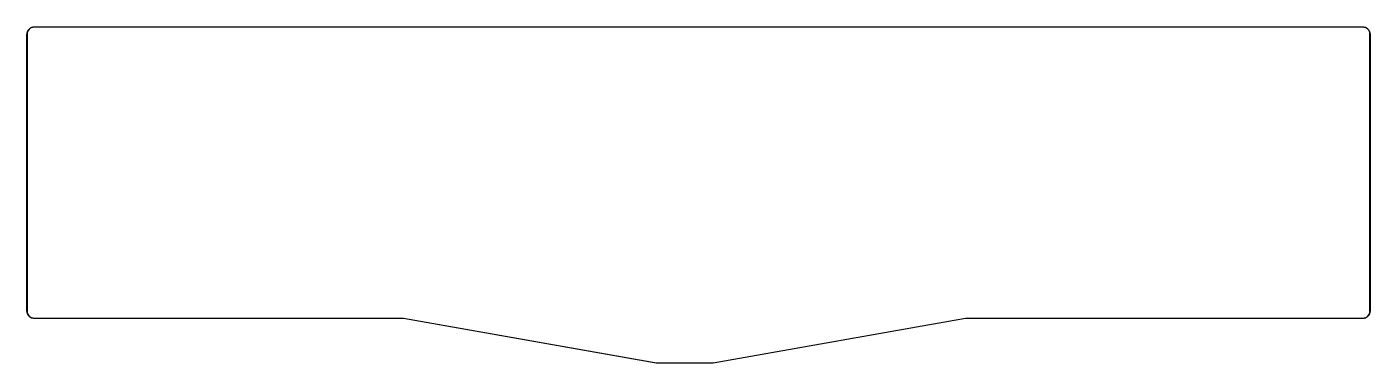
# Model space of a CAD drawing. Extents: x -0.4 to 17.3, y -4 to 0.5.
import ezdxf

# ---------------------------------------------------------------- set-up
doc = ezdxf.new("R2010")
doc.units = 0
doc.header["$MEASUREMENT"] = 0
doc.layers.add('BLACK', color=7, linetype='CONTINUOUS')

msp = doc.modelspace()

# ---------------------------------------------------------------- linework, layer by layer
at = {"layer": 'BLACK', "linetype": 'CONTINUOUS'}
for p, q in [((-0.375984, 0.369048), (-0.37598, 0.369095)), ((-0.375984, -3.27549), (-0.375984, 0.369048)), ((-0.37598, 0.369096), (-0.374085, 0.388422)), ((-0.37598, 0.369095), (-0.37598, 0.369096)), ((-0.374085, 0.388422), (-0.374083, 0.388436)), ((-0.374083, 0.388436), (-0.374064, 0.388524)), ((-0.374064, 0.388524), (-0.374047, 0.388611)), ((-0.374047, 0.388611), (-0.368435, 0.407201)), ((-0.372135, 0.388134), (-0.374016, 0.368952)), ((-0.374016, 0.368952), (-0.374016, -3.2755)), ((-0.366578, 0.40654), (-0.372135, 0.388134)), ((-0.368435, 0.407201), (-0.368431, 0.407214)), ((-0.368431, 0.407214), (-0.368395, 0.407296)), ((-0.368395, 0.407296), (-0.368361, 0.407379)), ((-0.368361, 0.407379), (-0.359245, 0.424525)), ((-0.357552, 0.423515), (-0.366578, 0.40654)), ((-0.359245, 0.424525), (-0.359238, 0.424537)), ((-0.359238, 0.424537), (-0.359188, 0.42461)), ((-0.359188, 0.42461), (-0.359138, 0.424685)), ((-0.359138, 0.424685), (-0.346865, 0.439733)), ((-0.345401, 0.438414), (-0.357552, 0.423515)), ((-0.346865, 0.439733), (-0.346856, 0.439744)), ((-0.346856, 0.439744), (-0.346792, 0.439807)), ((-0.346792, 0.439807), (-0.34673, 0.439869)), ((-0.34673, 0.439869), (-0.331767, 0.452247)), ((-0.330587, 0.450669), (-0.345401, 0.438414)), ((-0.331767, 0.452248), (-0.331756, 0.452256)), ((-0.331767, 0.452247), (-0.331767, 0.452248)), ((-0.331767, 0.452248), (-0.331767, 0.452248)), ((-0.331756, 0.452256), (-0.331681, 0.452306)), ((-0.331681, 0.452306), (-0.331608, 0.452355)), ((-0.331608, 0.452355), (-0.314526, 0.461591)), ((-0.313675, 0.459814), (-0.330587, 0.450669)), ((-0.314526, 0.461591), (-0.314514, 0.461598)), ((-0.314514, 0.461598), (-0.314431, 0.461631)), ((-0.314431, 0.461631), (-0.314349, 0.461666)), ((-0.314349, 0.461666), (-0.295798, 0.467408)), ((-0.295308, 0.465499), (-0.313675, 0.459814)), ((-0.295798, 0.467408), (-0.295785, 0.467412)), ((-0.295798, 0.467408), (-0.295798, 0.467408)), ((-0.295785, 0.467412), (-0.295696, 0.467429)), ((-0.295696, 0.467429), (-0.29561, 0.467447)), ((-0.29561, 0.467447), (-0.276298, 0.469476)), ((-0.276141, 0.467513), (-0.295308, 0.465499)), ((-0.276298, 0.469476), (-0.276284, 0.469478)), ((-0.276284, 0.469478), (-0.276241, 0.469477)), ((-0.276241, 0.469477), (-0.276198, 0.469482)), ((-0.276198, 0.469482), (-0.27555, 0.469484)), ((-0.275497, 0.467516), (-0.276141, 0.467513)), ((-0.27555, 0.469484), (-0.275548, 0.469484)), ((-0.275548, 0.469484), (3.8567, 0.469484)), ((3.8567, 0.467516), (-0.275497, 0.467516)), ((3.8567, 0.469484), (4.96818, 0.469364)), ((3.8567, 0.467516), (3.8567, 0.467516)), ((4.96809, 0.467396), (3.8567, 0.467516)), ((4.96819, 0.467396), (4.96809, 0.467396)), ((4.96818, 0.469364), (13.1088, 0.469484)), ((13.1088, 0.467516), (4.96819, 0.467396)), ((13.1088, 0.469484), (17.2415, 0.469484)), ((17.2415, 0.467516), (13.1088, 0.467516)), ((13.1088, 0.467516), (13.1088, 0.467516)), ((17.2415, 0.469484), (17.2416, 0.46948)), ((17.2606, 0.465635), (17.2415, 0.467516)), ((17.2416, 0.46948), (17.2416, 0.46948)), ((17.2416, 0.46948), (17.2609, 0.467585)), ((17.279, 0.460078), (17.2606, 0.465635)), ((17.2609, 0.467585), (17.2609, 0.467583)), ((17.2609, 0.467583), (17.261, 0.467564)), ((17.261, 0.467564), (17.2611, 0.467547)), ((17.2611, 0.467547), (17.2797, 0.461935)), ((17.296, 0.451052), (17.279, 0.460078)), ((17.2797, 0.461935), (17.2797, 0.461931)), ((17.2797, 0.461931), (17.2798, 0.461895)), ((17.2798, 0.461895), (17.2799, 0.461861)), ((17.2799, 0.461861), (17.297, 0.452745)), ((17.3109, 0.438901), (17.296, 0.451052)), ((17.297, 0.452745), (17.297, 0.452738)), ((17.297, 0.452738), (17.2971, 0.452688)), ((17.2971, 0.452688), (17.2972, 0.452638)), ((17.2972, 0.452638), (17.3122, 0.440365)), ((17.3232, 0.424087), (17.3109, 0.438901)), ((17.3122, 0.440365), (17.3122, 0.440356)), ((17.3122, 0.440356), (17.3123, 0.440292)), ((17.3123, 0.440292), (17.3124, 0.44023)), ((17.3124, 0.44023), (17.3247, 0.425267)), ((17.3323, 0.407175), (17.3232, 0.424087)), ((17.3247, 0.425267), (17.3247, 0.425267)), ((17.3247, 0.425267), (17.3247, 0.425267)), ((17.3247, 0.425267), (17.3248, 0.425256)), ((17.3248, 0.425256), (17.3248, 0.425181)), ((17.3248, 0.425181), (17.3249, 0.425108)), ((17.3249, 0.425108), (17.3341, 0.408026)), ((17.338, 0.388808), (17.3323, 0.407175)), ((17.3341, 0.408026), (17.3341, 0.408014)), ((17.3341, 0.408014), (17.3341, 0.407931)), ((17.3341, 0.407931), (17.3342, 0.407849)), ((17.3342, 0.407849), (17.3399, 0.389298)), ((17.34, 0.369641), (17.338, 0.388808)), ((17.3399, 0.389298), (17.3399, 0.389285)), ((17.3399, 0.389285), (17.3399, 0.389196)), ((17.3399, 0.389196), (17.3399, 0.38911)), ((17.3399, 0.38911), (17.342, 0.369798)), ((17.34, 0.368997), (17.34, 0.369641)), ((17.34, 0.368996), (17.34, 0.368997)), ((17.34, -3.27545), (17.34, 0.368996)), ((17.342, 0.369798), (17.342, 0.369784)), ((17.342, 0.369784), (17.342, 0.369741)), ((17.342, 0.369741), (17.342, 0.369698)), ((17.342, 0.369698), (17.342, 0.36905)), ((17.342, 0.36905), (17.342, 0.369048)), ((17.342, 0.369048), (17.342, -3.27555)), ((-0.375984, -3.2755), (-0.375984, -3.27549)), ((-0.375984, -3.27551), (-0.375984, -3.2755)), ((-0.375984, -3.27555), (-0.375984, -3.27551)), ((-0.375982, -3.2762), (-0.375984, -3.27555)), ((-0.375984, -3.27555), (-0.375984, -3.27555)), ((-0.375977, -3.27624), (-0.375982, -3.2762)), ((-0.375978, -3.27628), (-0.375977, -3.27624)), ((-0.375976, -3.2763), (-0.375978, -3.27628)), ((-0.373947, -3.29561), (-0.375976, -3.2763)), ((-0.374016, -3.2755), (-0.374013, -3.27614)), ((-0.374013, -3.27614), (-0.371999, -3.29531)), ((-0.373929, -3.2957), (-0.373947, -3.29561)), ((-0.373912, -3.29579), (-0.373929, -3.2957)), ((-0.373908, -3.2958), (-0.373912, -3.29579)), ((-0.368166, -3.31435), (-0.373908, -3.2958)), ((-0.371999, -3.29531), (-0.366314, -3.31367)), ((-0.368131, -3.31443), (-0.368166, -3.31435)), ((-0.368098, -3.31451), (-0.368131, -3.31443)), ((-0.368091, -3.31453), (-0.368098, -3.31451)), ((-0.358855, -3.33161), (-0.368091, -3.31453)), ((-0.366314, -3.31367), (-0.357169, -3.33059)), ((-0.358806, -3.33168), (-0.358855, -3.33161)), ((-0.358756, -3.33176), (-0.358806, -3.33168)), ((-0.358748, -3.33177), (-0.358756, -3.33176)), ((-0.346369, -3.34673), (-0.358748, -3.33177)), ((-0.357169, -3.33059), (-0.344914, -3.3454)), ((-0.346306, -3.34679), (-0.346369, -3.34673)), ((-0.346244, -3.34686), (-0.346306, -3.34679)), ((-0.346233, -3.34687), (-0.346244, -3.34686)), ((-0.331185, -3.35914), (-0.346233, -3.34687)), ((-0.344914, -3.3454), (-0.330015, -3.35755)), ((-0.33111, -3.35919), (-0.331185, -3.35914)), ((-0.331037, -3.35924), (-0.33111, -3.35919)), ((-0.331025, -3.35924), (-0.331037, -3.35924)), ((-0.313879, -3.36836), (-0.331025, -3.35924)), ((-0.330015, -3.35755), (-0.31304, -3.36658)), ((17.2613, -3.372), (17.2797, -3.36631)), ((17.2797, -3.36631), (17.2966, -3.35717)), ((17.2976, -3.35886), (17.2805, -3.36809)), ((17.2966, -3.35717), (17.3114, -3.34491)), ((17.2977, -3.35881), (17.2976, -3.35886)), ((17.2978, -3.35876), (17.2977, -3.35881)), ((17.3127, -3.34637), (17.2978, -3.35875)), ((17.2978, -3.35875), (17.2978, -3.35876)), ((17.3114, -3.34491), (17.3236, -3.33002)), ((17.3128, -3.34631), (17.3127, -3.34637)), ((17.3129, -3.34624), (17.3128, -3.34631)), ((17.3251, -3.33118), (17.3129, -3.34623)), ((17.3129, -3.34623), (17.3129, -3.34624)), ((17.3236, -3.33002), (17.3326, -3.31304)), ((17.3252, -3.33111), (17.3251, -3.33118)), ((17.3344, -3.31388), (17.3252, -3.33102)), ((17.3252, -3.33102), (17.3252, -3.33104)), ((17.3252, -3.33104), (17.3252, -3.33111)), ((17.3326, -3.31304), (17.3381, -3.29463)), ((17.34, -3.29511), (17.3344, -3.3137)), ((17.3344, -3.3137), (17.3344, -3.31371)), ((17.3344, -3.31371), (17.3344, -3.3138)), ((17.3344, -3.3138), (17.3344, -3.31388)), ((17.3381, -3.29463), (17.34, -3.27545)), ((17.3401, -3.29502), (17.34, -3.29511)), ((17.342, -3.2756), (17.3401, -3.29492)), ((17.3401, -3.29492), (17.3401, -3.29494)), ((17.3401, -3.29494), (17.3401, -3.29502)), ((17.342, -3.27555), (17.342, -3.2756)), ((17.342, -3.2756), (17.342, -3.2756)), ((-0.313796, -3.3684), (-0.313879, -3.36836)), ((-0.313714, -3.36843), (-0.313796, -3.3684)), ((-0.313701, -3.36843), (-0.313714, -3.36843)), ((-0.295111, -3.37405), (-0.313701, -3.36843)), ((-0.31304, -3.36658), (-0.294634, -3.37213)), ((-0.295024, -3.37406), (-0.295111, -3.37405)), ((-0.294936, -3.37408), (-0.295024, -3.37406)), ((-0.294922, -3.37408), (-0.294936, -3.37408)), ((-0.275596, -3.37598), (-0.294922, -3.37408)), ((-0.294634, -3.37213), (-0.275452, -3.37402)), ((-0.275595, -3.37598), (-0.275596, -3.37598)), ((-0.275548, -3.37598), (-0.275595, -3.37598)), ((4.25153, -3.37648), (-0.275548, -3.37598)), ((-0.275452, -3.37402), (4.25156, -3.37452)), ((4.25154, -3.37648), (4.25153, -3.37648)), ((4.25157, -3.37648), (4.25154, -3.37648)), ((4.25156, -3.37452), (4.59294, -3.37402)), ((4.25163, -3.37648), (4.25157, -3.37648)), ((4.59291, -3.37598), (4.25163, -3.37648)), ((4.25163, -3.37648), (4.25163, -3.37648)), ((7.92677, -3.96596), (4.59291, -3.37598)), ((4.59294, -3.37402), (4.59298, -3.37401)), ((4.59298, -3.37401), (4.59304, -3.37402)), ((4.59304, -3.37402), (4.59305, -3.37402)), ((4.59305, -3.37402), (4.59309, -3.37402)), ((4.59309, -3.37402), (4.59312, -3.37402)), ((4.59312, -3.37402), (4.59313, -3.37402)), ((4.59313, -3.37402), (4.59319, -3.37403)), ((4.59319, -3.37403), (4.59323, -3.37404)), ((4.59323, -3.37404), (7.92709, -3.96402)), ((8.67641, -3.96402), (12.0048, -3.37404)), ((12.0051, -3.37598), (8.67673, -3.96596)), ((12.0048, -3.37403), (12.0049, -3.37402)), ((12.0048, -3.37404), (12.0048, -3.37403)), ((12.0049, -3.37402), (12.0049, -3.37402)), ((12.0049, -3.37402), (12.0049, -3.37402)), ((12.0049, -3.37402), (12.005, -3.37402)), ((12.005, -3.37402), (12.005, -3.37401)), ((12.005, -3.37401), (12.0051, -3.37402)), ((12.005, -3.37402), (12.005, -3.37402)), ((12.0051, -3.37402), (17.2415, -3.37402)), ((17.2415, -3.37598), (12.0051, -3.37598)), ((17.2415, -3.37402), (17.2421, -3.37401)), ((17.2422, -3.37598), (17.2415, -3.37598)), ((17.2415, -3.37598), (17.2415, -3.37598)), ((17.2421, -3.37401), (17.2613, -3.372)), ((17.2423, -3.37598), (17.2422, -3.37598)), ((17.2422, -3.37598), (17.2422, -3.37598)), ((17.2616, -3.37395), (17.2423, -3.37598)), ((17.2423, -3.37598), (17.2423, -3.37598)), ((17.2617, -3.37393), (17.2616, -3.37395)), ((17.2618, -3.37391), (17.2617, -3.37393)), ((17.2803, -3.36817), (17.2618, -3.37391)), ((17.2618, -3.37391), (17.2618, -3.37391)), ((17.2804, -3.36813), (17.2803, -3.36817)), ((17.2805, -3.3681), (17.2804, -3.36813)), ((17.2805, -3.36809), (17.2805, -3.3681)), ((7.92681, -3.96597), (7.92677, -3.96596)), ((7.92687, -3.96598), (7.92681, -3.96597)), ((7.92688, -3.96598), (7.92687, -3.96598)), ((7.92691, -3.96598), (7.92688, -3.96598)), ((7.92695, -3.96598), (7.92691, -3.96598)), ((7.92696, -3.96598), (7.92695, -3.96598)), ((7.92702, -3.96599), (7.92696, -3.96598)), ((7.92706, -3.96598), (7.92702, -3.96599)), ((8.67644, -3.96598), (7.92706, -3.96598)), ((7.92709, -3.96402), (8.67641, -3.96402)), ((8.67648, -3.96599), (8.67644, -3.96598)), ((8.67654, -3.96598), (8.67648, -3.96599)), ((8.67655, -3.96598), (8.67654, -3.96598)), ((8.67659, -3.96598), (8.67655, -3.96598)), ((8.67662, -3.96598), (8.67659, -3.96598)), ((8.67663, -3.96598), (8.67662, -3.96598)), ((8.67669, -3.96597), (8.67663, -3.96598)), ((8.67673, -3.96596), (8.67669, -3.96597))]:
    msp.add_line(p, q, dxfattribs=at)

doc.saveas('drawing.dxf')
